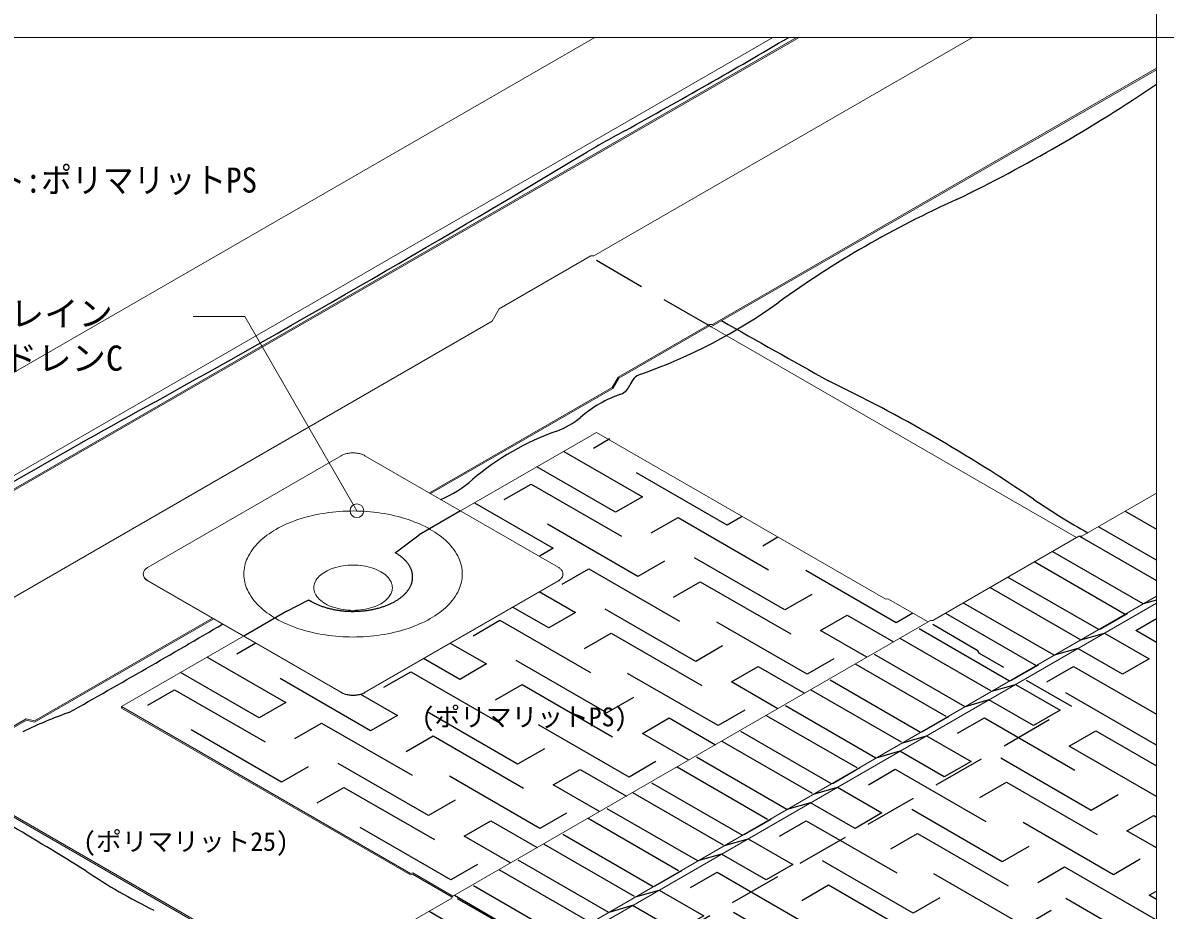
# Model space of a CAD drawing. Units: millimetres, scale not verified. Extents: x -2625 to 2625, y -3712 to 3713.
# Drawn here: x -1619 to 46, y -2552 to -1258 of the extents above; entities that cross this region are included whole.
import ezdxf
from ezdxf.enums import TextEntityAlignment as Align

# ---------------------------------------------------------------- set-up
doc = ezdxf.new("R2010")
doc.units = ezdxf.units.MM
doc.header["$LTSCALE"] = 6
doc.linetypes.add('USER1', pattern=[19.05, 12.7, -6.35])
doc.linetypes.add('USER3', pattern=[38.1, 25.4, -12.7])
for name, color, linetype, lineweight in [('0-0_0', 7, 'Continuous', 18), ('0-1_WAKU', 7, 'Continuous', 18), ('0-2_KUTAI', 3, 'Continuous', 18), ('0-3_MOJI', 7, 'Continuous', 18), ('0-4_bousui', 1, 'Continuous', 18), ('0-9_RIDOREN', 6, 'Continuous', 18)]:
    doc.layers.add(name, color=color, linetype=linetype, lineweight=lineweight)
for name, color, linetype in [('0-6_bousui2', 7, 'USER1'), ('0-A_bousui3', 7, 'USER3'), ('0-B_bousui4', 7, 'Continuous')]:
    doc.layers.add(name, color=color, linetype=linetype)
doc.styles.add('ＭＳ ゴシック', font='')
doc.styles.get('ＭＳ ゴシック').set_extended_font_data('MS Gothic')

msp = doc.modelspace()

# ---------------------------------------------------------------- linework, layer by layer
at = {"layer": '0-0_0'}
msp.add_line((-2270, -1279.058), (2337.5, -1279.058), dxfattribs=at)
at = {"layer": '0-1_WAKU'}
msp.add_line((33.75, 2912.609), (33.75, -3187.391), dxfattribs=at)
at = {"layer": '0-2_KUTAI'}
for p, q in [((-2220, -2107.391), (-785.285, -1279.058)), ((-2090.096, -2182.391), (-525.477, -1279.058))]:
    msp.add_line(p, q, dxfattribs=at)
at = {"layer": '0-3_MOJI'}
for p in [(-1370.542, -1686.281), (-1131.952, -1969.628)]:
    msp.add_line(p, (-1295.542, -1686.281), dxfattribs=at)
msp.add_circle((-1131.952, -1969.628), 10, dxfattribs=at)
at = {"layer": '0-4_bousui'}
for p, q in [((-2090.096, -2202.391), (-490.836, -1279.058)), ((-2088.364, -2203.391), (-487.372, -1279.058)), ((-82.649, -2008.891), (-617.853, -1699.891)), ((-782.398, -1855.391), (-980.718, -1969.891)), ((-1163.221, -2785.523), (33.75, -2094.451)), ((-1128.58, -2775.523), (33.75, -2104.451)), ((-1297.25, -2152.641), (-1475.218, -2255.391)), ((-1475.218, -2255.391), (-1475.218, -2257.391)), ((-1208.482, -2658.891), (-1743.686, -2349.891)), ((-1209.565, -2660.766), (-1743.686, -2352.391))]:
    msp.add_line(p, q, dxfattribs=at)
for points in [[(-2088.364, -2351.391), (-1919.056, -2253.641), (-1916.891, -2249.891), (-1785.5, -2174.033), (-1773.67, -2177.203), (-934.787, -1692.874), (-924.395, -1674.874), (-791.058, -1597.891), (-786.728, -1597.891), (-234.492, -1279.058)], [(-1026.184, -1943.641), (-759.85, -1789.874), (-751.19, -1774.874), (-617.853, -1697.891), (-613.523, -1697.891), (33.75, -1324.188)], [(-1024.452, -1944.641), (-758.582, -1791.141), (-749.922, -1776.141), (-617.853, -1699.891), (-615.688, -1701.141), (33.75, -1326.188)], [(-299.156, -2131.891), (-357.801, -2098.033), (-360.758, -2098.825), (-782.398, -1855.391)], [(-1293.353, -2710.391), (-1210.647, -2662.641), (-1208.482, -2658.891), (-993.708, -2534.891), (-991.976, -2531.891), (-295.692, -2129.891), (-292.228, -2129.891), (-79.185, -2006.891), (-74.855, -2006.891), (33.75, -1944.188)], [(-1916.891, -2450.391), (-1747.583, -2352.641), (-1745.418, -2348.891), (-1614.027, -2273.033), (-1602.197, -2276.203), (-1342.283, -2126.141)], [(-1916.891, -2452.391), (-1743.686, -2352.391), (-1743.686, -2349.891), (-1613.782, -2274.891), (-1601.952, -2278.061), (-1340.551, -2127.141)], [(-991.976, -2531.891), (-1050.621, -2498.033), (-1053.579, -2498.825), (-1475.218, -2255.391)], [(-992.842, -2533.391), (-1050.866, -2499.891), (-1053.823, -2500.684), (-1475.218, -2257.391)]]:
    msp.add_lwpolyline(points, dxfattribs=at)
at = {"layer": '0-6_bousui2'}
for p, q in [((-617.853, -1699.891), (-792.79, -1598.891)), ((-980.718, -1969.891), (-1040.935, -2004.658)), ((-1076.088, -2030.83), (-1040.935, -2004.658)), ((-1234.002, -2116.125), (-1202.133, -2099.726)), ((-1234.002, -2116.125), (-1296.817, -2152.391)), ((-226.41, -2173.891), (-299.156, -2131.891)), ((-224.245, -2177.641), (-226.41, -2173.891)), ((-89.578, -2255.391), (-224.245, -2177.641)), ((-782.398, -2655.391), (-89.578, -2255.391)), ((-919.23, -2573.891), (-991.976, -2531.891))]:
    msp.add_line(p, q, dxfattribs=at)
for centre, radius, start, end in [((-1108.473, -2088.25), 65.924, 45.86539, 60.5764), ((-1092.137, -2071.743), 42.701, 25.14004, 46.17422), ((-1081.18, -2066.411), 30.517, 0.26843, 24.81701), ((-1092.265, -2060.701), 42.856, 313.86419, 334.82155), ((-1081.285, -2066.102), 30.622, 335.22559, 359.68897), ((-1108.96, -2043.635), 66.73, 299.51297, 314.04524), ((-1166.463, -2044.286), 65.924, 237.24271, 240.5764), ((-1150.133, -2015.987), 98.595, 240.38937, 251.54503), ((-1140.554, -1987.436), 128.711, 251.52355, 261.5775), ((-1137.692, -1970.679), 145.706, 261.42951, 270.08802), ((-1137.588, -1966.042), 150.343, 270.04574, 278.43673), ((-1134.276, -1987.885), 128.251, 278.40443, 288.49452), ((-1124.718, -2016.179), 98.386, 288.4431, 299.62249)]:
    msp.add_arc(centre, radius, start, end, dxfattribs=at)
at = {"layer": '0-9_RIDOREN'}
for p, q in [((-1436.247, -2051.891), (-1154.789, -1889.391)), ((-1120.148, -1889.391), (-838.69, -2051.891)), ((-1443.421, -2061.891), (-1443.421, -2062.391)), ((-831.515, -2061.891), (-831.515, -2062.391)), ((-1154.789, -2234.391), (-1436.247, -2071.891)), ((-1154.789, -2234.891), (-1436.247, -2072.391)), ((-838.69, -2071.891), (-1120.148, -2234.391)), ((-838.69, -2072.391), (-1120.148, -2234.891))]:
    msp.add_line(p, q, dxfattribs=at)
for centre, radius, start, end in [((-1141.042, -1913.58), 27.822, 108.45497, 119.61063), ((-1138.339, -1921.637), 36.32, 98.4225, 108.47645), ((-1137.531, -1926.365), 41.116, 89.91198, 98.57049), ((-1137.502, -1927.673), 42.424, 81.56327, 89.95426), ((-1136.567, -1921.51), 36.19, 71.50548, 81.59557), ((-1133.871, -1913.526), 27.763, 60.37751, 71.5569), ((-1143.128, -2206.484), 236.079, 98.4225, 108.47645), ((-1137.879, -2237.219), 267.252, 89.91198, 98.57049), ((-1137.688, -2245.724), 275.756, 81.56327, 89.95426), ((-1131.612, -2205.661), 235.235, 71.50548, 81.59557), ((-1190.65, -2102.211), 120.916, 119.4236, 134.13461), ((-1160.697, -2154.115), 180.841, 108.45497, 119.61063), ((-1114.083, -2153.764), 180.458, 60.37751, 71.5569), ((-1085.179, -2103.405), 122.395, 45.95476, 60.48703), ((-1220.614, -2071.934), 78.321, 133.82578, 154.85996), ((-1054.557, -2072.102), 78.605, 25.17845, 46.13581), ((-1240.711, -2062.154), 55.974, 155.18299, 179.73157), ((-1034.417, -2062.196), 56.166, 0.31103, 24.77441), ((-1434.781, -2061.845), 8.641, 180.31103, 204.77441), ((-1434.781, -2062.345), 8.641, 180.31103, 204.77441), ((-1434.81, -2061.932), 8.611, 155.18299, 179.73157), ((-1431.718, -2063.436), 12.05, 133.82578, 154.85996), ((-1427.108, -2068.094), 18.602, 119.4236, 134.13461), ((-1240.52, -2061.587), 56.166, 180.31103, 204.77441), ((-1156.573, -2096.375), 43.437, 119.4236, 134.13461), ((-1145.813, -2115.021), 64.964, 108.45497, 119.61063), ((-1139.501, -2133.834), 84.807, 98.4225, 108.47645), ((-1137.616, -2144.875), 96.005, 89.91198, 98.57049), ((-1137.547, -2147.93), 99.06, 81.56327, 89.95426), ((-1135.365, -2133.538), 84.504, 71.50548, 81.59557), ((-1129.067, -2114.895), 64.826, 60.37751, 71.5569), ((-1118.685, -2096.804), 43.968, 45.95476, 60.48703), ((-1034.225, -2061.629), 55.974, 335.18299, 359.73157), ((-847.966, -2068.278), 18.83, 45.95476, 60.48703), ((-843.254, -2063.462), 12.093, 25.17845, 46.13581), ((-840.127, -2061.851), 8.611, 335.18299, 359.73157), ((-840.127, -2062.351), 8.611, 335.18299, 359.73157), ((-840.156, -2061.938), 8.641, 0.31103, 24.77441), ((-1431.682, -2060.321), 12.093, 205.17845, 226.13581), ((-1431.682, -2060.821), 12.093, 205.17845, 226.13581), ((-1426.971, -2055.505), 18.83, 225.95476, 240.48703), ((-1426.971, -2056.005), 18.83, 225.95476, 240.48703), ((-1174.556, -2081.986), 20.108, 155.18299, 179.73157), ((-1167.337, -2085.499), 28.136, 133.82578, 154.85996), ((-1107.684, -2085.559), 28.238, 25.17845, 46.13581), ((-1100.449, -2082.001), 20.177, 0.31103, 24.77441), ((-847.828, -2055.689), 18.602, 299.4236, 314.13461), ((-847.828, -2056.189), 18.602, 299.4236, 314.13461), ((-843.218, -2060.347), 12.05, 313.82578, 334.85996), ((-843.218, -2060.847), 12.05, 313.82578, 334.85996), ((-1220.38, -2051.681), 78.605, 205.17845, 226.13581), ((-1174.488, -2081.782), 20.177, 180.31103, 204.77441), ((-1167.253, -2078.224), 28.238, 205.17845, 226.13581), ((-1107.6, -2078.284), 28.136, 313.82578, 334.85996), ((-1100.38, -2081.797), 20.108, 335.18299, 359.73157), ((-1054.322, -2051.849), 78.321, 313.82578, 334.85996), ((-1189.757, -2020.378), 122.395, 225.95476, 240.48703), ((-1156.252, -2066.979), 43.968, 225.95476, 240.48703), ((-1145.869, -2048.888), 64.826, 240.37751, 251.5569), ((-1139.572, -2030.245), 84.504, 251.50548, 261.59557), ((-1137.389, -2015.853), 99.06, 261.56327, 269.95426), ((-1137.321, -2018.908), 96.005, 269.91198, 278.57049), ((-1135.435, -2029.949), 84.807, 278.4225, 288.47645), ((-1129.124, -2048.762), 64.964, 288.45497, 299.61063), ((-1118.364, -2067.408), 43.437, 299.4236, 314.13461), ((-1084.287, -2021.572), 120.916, 299.4236, 314.13461), ((-1160.854, -1970.019), 180.458, 240.37751, 251.5569), ((-1114.239, -1969.668), 180.841, 288.45497, 299.61063), ((-1143.324, -1918.122), 235.235, 251.50548, 261.59557), ((-1131.809, -1917.299), 236.079, 278.4225, 288.47645), ((-1137.248, -1878.059), 275.756, 261.56327, 269.95426), ((-1137.058, -1886.564), 267.252, 269.91198, 278.57049), ((-1141.066, -2210.257), 27.763, 240.37751, 251.5569), ((-1141.066, -2210.757), 27.763, 240.37751, 251.5569), ((-1138.369, -2202.273), 36.19, 251.50548, 261.59557), ((-1138.369, -2202.773), 36.19, 251.50548, 261.59557), ((-1137.434, -2196.11), 42.424, 261.56327, 269.95426), ((-1137.434, -2196.61), 42.424, 261.56327, 269.95426), ((-1137.405, -2197.418), 41.116, 269.91198, 278.57049), ((-1137.405, -2197.918), 41.116, 269.91198, 278.57049), ((-1136.598, -2202.146), 36.32, 278.4225, 288.47645), ((-1136.598, -2202.646), 36.32, 278.4225, 288.47645), ((-1133.895, -2210.203), 27.822, 288.45497, 299.61063), ((-1133.895, -2210.703), 27.822, 288.45497, 299.61063)]:
    msp.add_arc(centre, radius, start, end, dxfattribs=at)
at = {"layer": '0-A_bousui3'}
for p, q in [((-11.635, -1970.391), (33.75, -1996.595)), ((33.75, -2041.595), (-50.606, -1992.891)), ((-78.319, -2006.891), (33.75, -2071.595))]:
    msp.add_line(p, q, dxfattribs=at)
for points in [[(-570.222, -1977.891), (-592.305, -1990.641), (-787.161, -1878.141), (-763.345, -1864.391)], [(-830.462, -1883.141), (-715.714, -1949.391), (-754.685, -1971.891), (-869.433, -1905.641)], [(-960.366, -1958.141), (-845.618, -2024.391), (-865.969, -2036.141)], [(-321.239, -2119.141), (-345.488, -2133.141), (-540.344, -2020.641), (-518.26, -2007.891)], [(33.75, -2099.987), (14.573, -2105.523), (-117.723, -2029.141)], [(-143.704, -2044.141), (-11.408, -2120.523), (-9.006, -2119.83), (-47.977, -2142.33), (-50.379, -2143.023), (-182.675, -2066.641)], [(-208.656, -2081.641), (-76.359, -2158.023), (-41.718, -2148.023), (23.233, -2185.523), (-15.738, -2208.023), (-80.69, -2170.523), (-115.331, -2180.523), (-247.627, -2104.141)], [(-865.969, -2087.641), (-813.142, -2118.141), (-852.113, -2140.641), (-904.94, -2110.141)], [(-388.356, -2183.391), (-455.906, -2144.391), (-416.935, -2121.891), (-349.385, -2160.891)], [(-273.608, -2119.141), (-141.311, -2195.523), (-138.909, -2194.83), (-177.881, -2217.33), (-180.283, -2218.023), (-314.311, -2140.641)], [(33.75, -2161.595), (3.748, -2144.273), (33.75, -2126.951)], [(-1126.72, -2237.097), (-1072.949, -2268.141), (-1111.921, -2290.641), (-1306.776, -2178.141), (-1279.496, -2162.391)], [(-995.873, -2162.641), (-943.046, -2193.141), (-982.017, -2215.641), (-1034.844, -2185.141)], [(-340.292, -2155.641), (-206.263, -2233.023), (-171.622, -2223.023), (-106.67, -2260.523), (-145.641, -2283.023), (-210.593, -2245.523), (-245.234, -2255.523), (-379.263, -2178.141)], [(-1350.078, -2183.141), (-1235.329, -2249.391), (-1274.3, -2271.891), (-1389.049, -2205.641)], [(-518.26, -2258.391), (-585.81, -2219.391), (-546.839, -2196.891), (-479.289, -2235.891)], [(-405.244, -2193.141), (-271.215, -2270.523), (-268.813, -2269.83), (-307.784, -2292.33), (-310.186, -2293.023), (-444.215, -2215.641)], [(33.75, -2311.595), (-126.156, -2219.273), (-87.185, -2196.773), (33.75, -2266.595)], [(-470.196, -2230.641), (-336.167, -2308.023), (-301.526, -2298.023), (-236.574, -2335.523), (-275.545, -2358.023), (-340.497, -2320.523), (-375.138, -2330.523), (-509.167, -2253.141)], [(-648.164, -2333.391), (-715.714, -2294.391), (-676.743, -2271.891), (-609.193, -2310.891)], [(-535.148, -2268.141), (-401.119, -2345.523), (-398.717, -2344.83), (-437.688, -2367.33), (-440.09, -2368.023), (-574.119, -2290.641)], [(33.75, -2386.595), (-93.68, -2313.023), (-54.709, -2290.523), (33.75, -2341.595)], [(-600.1, -2305.641), (-466.071, -2383.023), (-431.43, -2373.023), (-366.478, -2410.523), (-405.449, -2433.023), (-470.401, -2395.523), (-505.042, -2405.523), (-639.071, -2328.141)], [(-778.068, -2408.391), (-845.618, -2369.391), (-806.647, -2346.891), (-739.097, -2385.891)], [(-665.051, -2343.141), (-531.023, -2420.523), (-528.621, -2419.83), (-567.592, -2442.33), (-569.994, -2443.023), (-704.023, -2365.641)], [(-730.003, -2380.641), (-595.975, -2458.023), (-561.334, -2448.023), (-496.382, -2485.523), (-535.353, -2508.023), (-600.305, -2470.523), (-634.946, -2480.523), (-768.975, -2403.141)], [(33.75, -2461.595), (-9.242, -2436.773), (29.729, -2414.273), (33.75, -2416.595)], [(-907.972, -2483.391), (-975.522, -2444.391), (-936.55, -2421.891), (-869, -2460.891)], [(-794.955, -2418.141), (-660.927, -2495.523), (-658.525, -2494.83), (-697.496, -2517.33), (-699.898, -2518.023), (-833.926, -2440.641)], [(-859.907, -2455.641), (-725.879, -2533.023), (-691.237, -2523.023), (-626.286, -2560.523), (-665.257, -2583.023), (-730.209, -2545.523), (-764.85, -2555.523), (-898.878, -2478.141)], [(-924.859, -2493.141), (-790.83, -2570.523), (-788.428, -2569.83), (-827.4, -2592.33), (-829.802, -2593.023), (-963.83, -2515.641)], [(33.75, -2611.595), (-139.146, -2511.773), (-100.175, -2489.273), (33.75, -2566.595)], [(-989.811, -2530.641), (-855.782, -2608.023), (-821.141, -2598.023), (-756.189, -2635.523), (-795.161, -2658.023), (-860.112, -2620.523), (-894.753, -2630.523), (-1027.05, -2554.141)], [(33.75, -2536.595), (23.233, -2530.523), (33.75, -2524.451)]]:
    msp.add_lwpolyline(points, dxfattribs=at)
for points in [[(-917.065, -1953.141), (-878.094, -1930.641), (-683.238, -2043.141), (-722.209, -2065.641)], [(-702.724, -2001.891), (-663.752, -1979.391), (-468.897, -2091.891), (-507.868, -2114.391)], [(-832.627, -2076.891), (-793.656, -2054.391), (-598.801, -2166.891), (-637.772, -2189.391)], [(-670.248, -2095.641), (-631.276, -2073.141), (-436.421, -2185.641), (-475.392, -2208.141)], [(-962.531, -2151.891), (-923.56, -2129.391), (-728.704, -2241.891), (-767.675, -2264.391)], [(-800.151, -2170.641), (-761.18, -2148.141), (-566.325, -2260.641), (-605.296, -2283.141)], [(-1092.435, -2226.891), (-1053.464, -2204.391), (-858.608, -2316.891), (-897.579, -2339.391)], [(-1436.68, -2253.141), (-1397.709, -2230.641), (-1202.853, -2343.141), (-1241.824, -2365.641)], [(-930.055, -2245.641), (-891.084, -2223.141), (-696.228, -2335.641), (-735.2, -2358.141)], [(-1222.339, -2301.891), (-1183.368, -2279.391), (-988.512, -2391.891), (-1027.483, -2414.391)], [(-256.06, -2294.273), (-217.089, -2271.773), (-22.233, -2384.273), (-61.204, -2406.773)], [(-1059.959, -2320.641), (-1020.988, -2298.141), (-826.132, -2410.641), (-865.103, -2433.141)], [(-385.964, -2369.273), (-346.992, -2346.773), (-152.137, -2459.273), (-191.108, -2481.773)], [(-1189.863, -2395.641), (-1150.892, -2373.141), (-956.036, -2485.641), (-995.007, -2508.141)], [(-223.584, -2388.023), (-184.613, -2365.523), (10.243, -2478.023), (-28.728, -2500.523)], [(-515.867, -2444.273), (-476.896, -2421.773), (-282.04, -2534.273), (-321.012, -2556.773)], [(-353.488, -2463.023), (-314.516, -2440.523), (-119.661, -2553.023), (-158.632, -2575.523)], [(-645.771, -2519.273), (-606.8, -2496.773), (-411.944, -2609.273), (-450.915, -2631.773)], [(-483.391, -2538.023), (-444.42, -2515.523), (-249.565, -2628.023), (-288.536, -2650.523)]]:
    msp.add_lwpolyline(points, close=True, dxfattribs=at)
at = {"layer": '0-B_bousui4'}
for centre, radius, start, end in [((-5431.535, 7083.655), 9707.28, 298.89746, 300.51583), ((-1305.247, 635.345), 2392.571, 295.96856, 304.03144), ((2049.403, -6469.46), 5773.397, 118.89746, 119.53833), ((-11288.205, 15948.055), 20313.446, 299.04302, 301.09578), ((346.356, -2861.251), 1474.915, 114.17221, 125.82779), ((-978.086, -1026.742), 787.731, 289.28398, 305.82779), ((25407.266, 44286.843), 52824.994, 240.50576, 240.70007), ((-709.382, -1794.728), 25.905, 109.28398, 160.71602), ((-1442.159, -3853.38), 2300.786, 55.70285, 64.29715), ((-754.057, -1779.097), 21.425, 289.28398, 340.71602), ((4373.894, -12319.97), 12003.487, 118.89746, 121.10254), ((-686.445, -1972.338), 183.302, 109.28398, 130.71602), ((-876.086, -1751.985), 107.419, 289.28398, 310.71602), ((-714.904, -2212.66), 380.639, 109.28398, 130.71602), ((-1081.515, -1786.677), 181.38, 293.35014, 310.71602), ((447.95, -1082.288), 1053.534, 235.70285, 240.79192), ((-8786.434, 10555.46), 14719.988, 299.43803, 300.44612), ((-1356.627, -2821.898), 591.063, 109.28398, 116.35191), ((-4378.619, -7079.976), 5399.336, 58.1231, 60.94898), ((-1095.922, -1862.571), 765.466, 235.70285, 244.29715)]:
    msp.add_arc(centre, radius, start, end, dxfattribs=at)

# ---------------------------------------------------------------- texts
at = {"layer": '0-3_MOJI', "style": 'ＭＳ ゴシック', "width": 0.9}
msp.add_text('\u3000部分粘着型通気絶縁用シート:ポリマリットPS', height=36.66, dxfattribs=at).set_placement((-2245, -1516.558), align=Align.BOTTOM_LEFT)
at = {"layer": '0-3_MOJI', "style": 'ＭＳ ゴシック'}
for s, height, p in [('改修用ドレイン', 36.66, (-1837.864, -1711.281)), (':リードレンC', 36.66, (-1772.89, -1776.281)), ('(ポリマリットPS)', 27.49, (-1037.546, -2292.398)), ('(ポリマリット25)', 27.49, (-1531.037, -2474.043))]:
    msp.add_text(s, height=height, dxfattribs=at).set_placement(p, align=Align.BOTTOM_LEFT)

doc.saveas('drawing.dxf')
